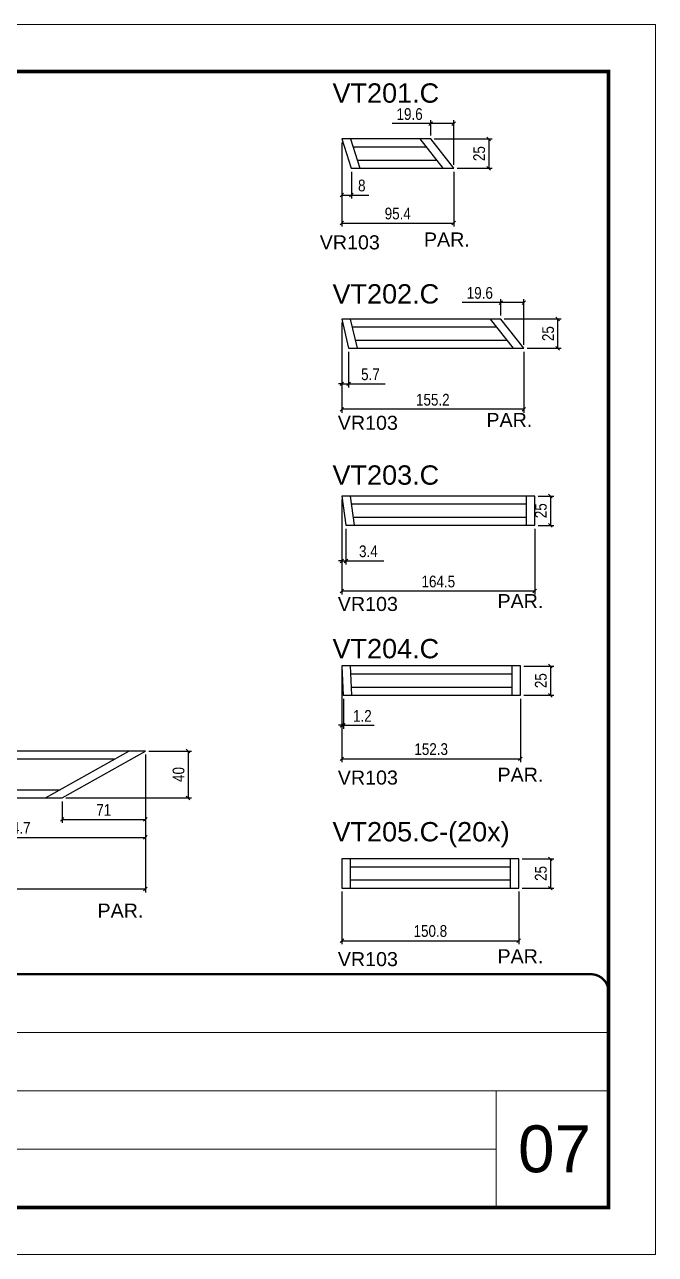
# Model space of a CAD drawing. Extents: x 3171 to 9452, y -2838 to 6252.
# Drawn here: x 7302 to 7840, y 4054 to 5104 of the extents above; entities that cross this region are included whole.
import ezdxf

# ---------------------------------------------------------------- set-up
doc = ezdxf.new("R2010")
doc.units = 0
doc.linetypes.add('CONTINUO', pattern=[0])
doc.linetypes.add('DASHED', pattern=[0.75, 0.5, -0.25])
for name, color, linetype in [('5', 5, 'Continuous'), ('NOMENCLATURA', 7, 'Continuous'), ('Painéis', 200, 'Continuous'), ('SARR_2.2x7', 40, 'Continuous')]:
    doc.layers.add(name, color=color, linetype=linetype)
for name, color, linetype, lineweight in [('CARIMBO', 255, 'Continuous', 9), ('Escoras', 2, 'Continuous', 25), ('Folhas', 255, 'Continuous', 9), ('SARRAFO DE PRESSAO', 251, 'DASHED', 9)]:
    doc.layers.add(name, color=color, linetype=linetype, lineweight=lineweight)
doc.styles.add('ARIAL', font='arial.ttf')
doc.styles.add('COTA TECNICA-50', font='techl___.ttf', dxfattribs={"height": 10})
doc.styles.get("Standard").update_dxf_attribs({"font": 'arial.ttf'})
doc.dimstyles.new('COTA PAINEL-50', dxfattribs={"dimtxt": 10, "dimasz": 3, "dimexe": 3, "dimexo": 3, "dimgap": 3, "dimtad": 1, "dimdec": 1, "dimzin": 12, "dimdsep": 46, "dimtxsty": 'COTA TECNICA-50', "dimblk1": 'OBLIQUE', "dimblk2": 'OBLIQUE', "dimsah": 1, "dimcen": 0.9, "dimclrd": 4, "dimclre": 4, "dimclrt": 240, "dimadec": 1, "dimazin": 3, "dimtfac": 1, "dimtdec": 1, "dimtmove": 0, "dimatfit": 3, "dimfxl": 1, "dimtolj": 1, "dimtzin": 12, "dimarcsym": 0})

# ---------------------------------------------------------------- blocks, each defined once
blk = doc.blocks.new('9999999999')
at = {"color": 30, "linetype": 'CONTINUO'}
for p, q in [((98564.6, 34379.6), (99584, 34379.6)), ((98564.6, 34329.8), (99488, 34329.8)), ((99584, 34329.8), (99488, 34329.8)), ((99488, 34329.8), (99488, 34230.2)), ((98564.6, 34280), (99488, 34280))]:
    blk.add_line(p, q, dxfattribs=at)
at = {"color": 30, "linetype": 'CONTINUO', "const_width": 2}
blk.add_lwpolyline([(99584, 34230.2), (99584, 34414.4, 0.414214), (99569, 34429.4), (98229, 34429.4, 0.414214), (98214, 34414.4), (98214, 34245.2, 0.414214), (98229, 34230.2), (99584, 34230.2)], format="xyb", dxfattribs=at)
at = {"layer": 'Folhas'}
blk.add_lwpolyline([(98139, 34190.2), (99624, 34190.2), (99624, 35240.2), (98139, 35240.2)], close=True, dxfattribs=at)
at = {"layer": 'Folhas', "color": 30, "const_width": 3}
blk.add_lwpolyline([(98214, 34230.2), (99584, 34230.2), (99584, 35200.2), (98214, 35200.2)], close=True, dxfattribs=at)
blk = doc.blocks.new('_Oblique')
at = {"color": 0, "linetype": 'ByBlock', "lineweight": -2}
blk.add_line((-0.5, -0.5), (0.5, 0.5), dxfattribs=at)
blk = doc.blocks.new('*D29')
at = {"layer": 'Defpoints', "color": 0, "linetype": 'ByBlock', "transparency": 16777216}
for p in [(7404.6, 4483.5), (6935.9, 4443.5), (6935.9, 4365.7)]:
    blk.add_point(p, dxfattribs=at)
at = {"layer": 'Escoras', "color": 4, "linetype": 'ByBlock', "lineweight": -2, "transparency": 16777216}
for p, q in [((7404.6, 4480.5), (7404.6, 4362.7)), ((6935.9, 4440.5), (6935.9, 4362.7)), ((7404.6, 4365.7), (6935.9, 4365.7))]:
    blk.add_line(p, q, dxfattribs=at)
at = {"layer": 'Escoras', "color": 4, "linetype": 'ByBlock', "lineweight": -2, "transparency": 16777216, "xscale": 3, "yscale": 3, "zscale": 3, "rotation": 180}
blk.add_blockref('_Oblique', (6935.9, 4365.7), dxfattribs=at)
at = {"layer": 'Escoras', "color": 4, "linetype": 'ByBlock', "lineweight": -2, "transparency": 16777216, "xscale": 3, "yscale": 3, "zscale": 3}
blk.add_blockref('_Oblique', (7404.6, 4365.7), dxfattribs=at)
at = {"layer": 'Escoras', "color": 240, "linetype": 'ByBlock', "transparency": 16777216, "insert": (7170.3, 4373.9), "char_height": 10, "attachment_point": 5, "style": 'COTA TECNICA-50'}
blk.add_mtext('\\A1;468.7', dxfattribs=at)
blk = doc.blocks.new('*D30')
at = {"layer": 'Defpoints', "color": 0, "linetype": 'ByBlock', "transparency": 16777216}
for p in [(7404.6, 4483.5), (7179.9, 4443.5), (7404.6, 4409.8)]:
    blk.add_point(p, dxfattribs=at)
at = {"layer": 'Escoras', "color": 4, "linetype": 'ByBlock', "lineweight": -2, "transparency": 16777216}
for p, q in [((7404.6, 4480.5), (7404.6, 4406.8)), ((7179.9, 4440.5), (7179.9, 4406.8)), ((7179.9, 4409.8), (7404.6, 4409.8))]:
    blk.add_line(p, q, dxfattribs=at)
at = {"layer": 'Escoras', "color": 4, "linetype": 'ByBlock', "lineweight": -2, "transparency": 16777216, "xscale": 3, "yscale": 3, "zscale": 3, "rotation": 180}
blk.add_blockref('_Oblique', (7179.9, 4409.8), dxfattribs=at)
at = {"layer": 'Escoras', "color": 4, "linetype": 'ByBlock', "lineweight": -2, "transparency": 16777216, "xscale": 3, "yscale": 3, "zscale": 3}
blk.add_blockref('_Oblique', (7404.6, 4409.8), dxfattribs=at)
at = {"layer": 'Escoras', "color": 240, "linetype": 'ByBlock', "transparency": 16777216, "insert": (7292.3, 4417.9), "char_height": 10, "attachment_point": 5, "style": 'COTA TECNICA-50'}
blk.add_mtext('\\A1;224.7', dxfattribs=at)
blk = doc.blocks.new('*D31')
at = {"layer": 'Defpoints', "color": 0, "linetype": 'ByBlock', "transparency": 16777216}
for p in [(7404.6, 4483.5), (7333.6, 4443.5), (7404.6, 4425.2)]:
    blk.add_point(p, dxfattribs=at)
at = {"layer": 'Escoras', "color": 4, "linetype": 'ByBlock', "lineweight": -2, "transparency": 16777216}
for p, q in [((7404.6, 4480.5), (7404.6, 4422.2)), ((7333.6, 4440.5), (7333.6, 4422.2)), ((7333.6, 4425.2), (7404.6, 4425.2))]:
    blk.add_line(p, q, dxfattribs=at)
at = {"layer": 'Escoras', "color": 4, "linetype": 'ByBlock', "lineweight": -2, "transparency": 16777216, "xscale": 3, "yscale": 3, "zscale": 3, "rotation": 180}
blk.add_blockref('_Oblique', (7333.6, 4425.2), dxfattribs=at)
at = {"layer": 'Escoras', "color": 4, "linetype": 'ByBlock', "lineweight": -2, "transparency": 16777216, "xscale": 3, "yscale": 3, "zscale": 3}
blk.add_blockref('_Oblique', (7404.6, 4425.2), dxfattribs=at)
at = {"layer": 'Escoras', "color": 240, "linetype": 'ByBlock', "transparency": 16777216, "insert": (7369.1, 4433.2), "char_height": 10, "attachment_point": 5, "style": 'COTA TECNICA-50'}
blk.add_mtext('\\A1;71', dxfattribs=at)
blk = doc.blocks.new('*D32')
at = {"layer": 'Defpoints', "color": 0, "linetype": 'ByBlock', "transparency": 16777216}
for p in [(7404.6, 4483.5), (7333.6, 4443.5), (7441, 4443.5)]:
    blk.add_point(p, dxfattribs=at)
at = {"layer": 'Escoras', "color": 4, "linetype": 'ByBlock', "lineweight": -2, "transparency": 16777216}
for p, q in [((7407.6, 4483.5), (7444, 4483.5)), ((7441, 4483.5), (7441, 4443.5)), ((7336.6, 4443.5), (7444, 4443.5))]:
    blk.add_line(p, q, dxfattribs=at)
at = {"layer": 'Escoras', "color": 4, "linetype": 'ByBlock', "lineweight": -2, "transparency": 16777216, "xscale": 3, "yscale": 3, "zscale": 3}
for p, rotation in [((7441, 4483.5), 90), ((7441, 4443.5), 270)]:
    blk.add_blockref('_Oblique', p, dxfattribs=dict(at, rotation=rotation))
at = {"layer": 'Escoras', "color": 240, "linetype": 'ByBlock', "transparency": 16777216, "insert": (7432.9, 4463.5), "char_height": 10, "attachment_point": 5, "rotation": 90, "style": 'COTA TECNICA-50'}
blk.add_mtext('\\A1;40', dxfattribs=at)
blk = doc.blocks.new('*D116')
at = {"layer": 'Defpoints', "color": 0, "linetype": 'ByBlock', "transparency": 16777216}
for p in [(7572.2, 5006.1), (7667.6, 4981.1), (7667.6, 4934.3)]:
    blk.add_point(p, dxfattribs=at)
at = {"layer": 'Escoras', "color": 4, "linetype": 'ByBlock', "lineweight": -2, "transparency": 16777216}
for p, q in [((7572.2, 5003.1), (7572.2, 4931.3)), ((7667.6, 4978.1), (7667.6, 4931.3)), ((7572.2, 4934.3), (7667.6, 4934.3))]:
    blk.add_line(p, q, dxfattribs=at)
at = {"layer": 'Escoras', "color": 4, "linetype": 'ByBlock', "lineweight": -2, "transparency": 16777216, "xscale": 3, "yscale": 3, "zscale": 3, "rotation": 180}
blk.add_blockref('_Oblique', (7572.2, 4934.3), dxfattribs=at)
at = {"layer": 'Escoras', "color": 4, "linetype": 'ByBlock', "lineweight": -2, "transparency": 16777216, "xscale": 3, "yscale": 3, "zscale": 3}
blk.add_blockref('_Oblique', (7667.6, 4934.3), dxfattribs=at)
at = {"layer": 'Escoras', "color": 240, "linetype": 'ByBlock', "transparency": 16777216, "insert": (7619.9, 4942.4), "char_height": 10, "attachment_point": 5, "style": 'COTA TECNICA-50'}
blk.add_mtext('\\A1;95.4', dxfattribs=at)
blk = doc.blocks.new('*D117')
at = {"layer": 'Defpoints', "color": 0, "linetype": 'ByBlock', "transparency": 16777216}
for p in [(7648, 5006.1), (7667.6, 4981.1), (7697.5, 4981.1)]:
    blk.add_point(p, dxfattribs=at)
at = {"layer": 'Escoras', "color": 4, "linetype": 'ByBlock', "lineweight": -2, "transparency": 16777216}
for p, q in [((7651, 5006.1), (7700.5, 5006.1)), ((7697.5, 5006.1), (7697.5, 4981.1)), ((7670.6, 4981.1), (7700.5, 4981.1))]:
    blk.add_line(p, q, dxfattribs=at)
at = {"layer": 'Escoras', "color": 4, "linetype": 'ByBlock', "lineweight": -2, "transparency": 16777216, "xscale": 3, "yscale": 3, "zscale": 3}
for p, rotation in [((7697.5, 5006.1), 90), ((7697.5, 4981.1), 270)]:
    blk.add_blockref('_Oblique', p, dxfattribs=dict(at, rotation=rotation))
at = {"layer": 'Escoras', "color": 240, "linetype": 'ByBlock', "transparency": 16777216, "insert": (7689.4, 4993.6), "char_height": 10, "attachment_point": 5, "rotation": 90, "style": 'COTA TECNICA-50'}
blk.add_mtext('\\A1;25', dxfattribs=at)
blk = doc.blocks.new('*D118')
at = {"layer": 'Defpoints', "color": 0, "linetype": 'ByBlock', "transparency": 16777216}
for p in [(7572.2, 5006.1), (7580.3, 4981.1), (7580.3, 4958.2)]:
    blk.add_point(p, dxfattribs=at)
at = {"layer": 'Escoras', "color": 4, "linetype": 'ByBlock', "lineweight": -2, "transparency": 16777216}
for p, q in [((7572.2, 5003.1), (7572.2, 4955.2)), ((7580.3, 4978.1), (7580.3, 4955.2)), ((7572.2, 4958.2), (7580.3, 4958.2)), ((7580.3, 4958.2), (7595.1, 4958.2))]:
    blk.add_line(p, q, dxfattribs=at)
at = {"layer": 'Escoras', "color": 4, "linetype": 'ByBlock', "lineweight": -2, "transparency": 16777216, "xscale": 3, "yscale": 3, "zscale": 3, "rotation": 180}
blk.add_blockref('_Oblique', (7572.2, 4958.2), dxfattribs=at)
at = {"layer": 'Escoras', "color": 4, "linetype": 'ByBlock', "lineweight": -2, "transparency": 16777216, "xscale": 3, "yscale": 3, "zscale": 3}
blk.add_blockref('_Oblique', (7580.3, 4958.2), dxfattribs=at)
at = {"layer": 'Escoras', "color": 240, "linetype": 'ByBlock', "transparency": 16777216, "insert": (7589.2, 4966.3), "char_height": 10, "attachment_point": 5, "style": 'COTA TECNICA-50'}
blk.add_mtext('\\A1;8', dxfattribs=at)
blk = doc.blocks.new('*D14')
at = {"layer": 'Defpoints', "color": 0, "linetype": 'ByBlock', "transparency": 16777216}
for p in [(7648, 5019.2), (7648, 5006.1), (7667.6, 4981.1)]:
    blk.add_point(p, dxfattribs=at)
at = {"layer": 'Escoras', "color": 4, "linetype": 'ByBlock', "lineweight": -2, "transparency": 16777216}
for p, q in [((7648, 5019.2), (7615.1, 5019.2)), ((7648, 5009.1), (7648, 5022.2)), ((7667.6, 5019.2), (7648, 5019.2)), ((7667.6, 4984.1), (7667.6, 5022.2))]:
    blk.add_line(p, q, dxfattribs=at)
at = {"layer": 'Escoras', "color": 4, "linetype": 'ByBlock', "lineweight": -2, "transparency": 16777216, "xscale": 3, "yscale": 3, "zscale": 3, "rotation": 180}
blk.add_blockref('_Oblique', (7648, 5019.2), dxfattribs=at)
at = {"layer": 'Escoras', "color": 4, "linetype": 'ByBlock', "lineweight": -2, "transparency": 16777216, "xscale": 3, "yscale": 3, "zscale": 3}
blk.add_blockref('_Oblique', (7667.6, 5019.2), dxfattribs=at)
at = {"layer": 'Escoras', "color": 240, "linetype": 'ByBlock', "transparency": 16777216, "insert": (7630, 5027.3), "char_height": 10, "attachment_point": 5, "style": 'COTA TECNICA-50'}
blk.add_mtext('\\A1;19.6', dxfattribs=at)
blk = doc.blocks.new('*D15')
at = {"layer": 'Defpoints', "color": 0, "linetype": 'ByBlock', "transparency": 16777216}
for p in [(7572.2, 4852.4), (7727.4, 4827.4), (7572.2, 4775.3)]:
    blk.add_point(p, dxfattribs=at)
at = {"layer": 'Escoras', "color": 4, "linetype": 'ByBlock', "lineweight": -2, "transparency": 16777216}
for p, q in [((7572.2, 4849.4), (7572.2, 4772.3)), ((7727.4, 4824.4), (7727.4, 4772.3)), ((7727.4, 4775.3), (7572.2, 4775.3))]:
    blk.add_line(p, q, dxfattribs=at)
at = {"layer": 'Escoras', "color": 4, "linetype": 'ByBlock', "lineweight": -2, "transparency": 16777216, "xscale": 3, "yscale": 3, "zscale": 3, "rotation": 180}
blk.add_blockref('_Oblique', (7572.2, 4775.3), dxfattribs=at)
at = {"layer": 'Escoras', "color": 4, "linetype": 'ByBlock', "lineweight": -2, "transparency": 16777216, "xscale": 3, "yscale": 3, "zscale": 3}
blk.add_blockref('_Oblique', (7727.4, 4775.3), dxfattribs=at)
at = {"layer": 'Escoras', "color": 240, "linetype": 'ByBlock', "transparency": 16777216, "insert": (7649.8, 4783.4), "char_height": 10, "attachment_point": 5, "style": 'COTA TECNICA-50'}
blk.add_mtext('\\A1;155.2', dxfattribs=at)
blk = doc.blocks.new('*D119')
at = {"layer": 'Defpoints', "color": 0, "linetype": 'ByBlock', "transparency": 16777216}
for p in [(7572.2, 4852.4), (7578, 4827.4), (7578, 4797)]:
    blk.add_point(p, dxfattribs=at)
at = {"layer": 'Escoras', "color": 4, "linetype": 'ByBlock', "lineweight": -2, "transparency": 16777216}
for p, q in [((7572.2, 4849.4), (7572.2, 4794)), ((7578, 4824.4), (7578, 4794)), ((7572.2, 4797), (7569.2, 4797)), ((7572.2, 4797), (7578, 4797)), ((7578, 4797), (7609.2, 4797))]:
    blk.add_line(p, q, dxfattribs=at)
at = {"layer": 'Escoras', "color": 4, "linetype": 'ByBlock', "lineweight": -2, "transparency": 16777216, "xscale": 3, "yscale": 3, "zscale": 3}
blk.add_blockref('_Oblique', (7572.2, 4797), dxfattribs=at)
at = {"layer": 'Escoras', "color": 4, "linetype": 'ByBlock', "lineweight": -2, "transparency": 16777216, "xscale": 3, "yscale": 3, "zscale": 3, "rotation": 180}
blk.add_blockref('_Oblique', (7578, 4797), dxfattribs=at)
at = {"layer": 'Escoras', "color": 240, "linetype": 'ByBlock', "transparency": 16777216, "insert": (7596.6, 4805.1), "char_height": 10, "attachment_point": 5, "style": 'COTA TECNICA-50'}
blk.add_mtext('\\A1;5.7', dxfattribs=at)
blk = doc.blocks.new('*D120')
at = {"layer": 'Defpoints', "color": 0, "linetype": 'ByBlock', "transparency": 16777216}
for p in [(7707.8, 4866.4), (7707.8, 4852.4), (7727.4, 4827.4)]:
    blk.add_point(p, dxfattribs=at)
at = {"layer": 'Escoras', "color": 4, "linetype": 'ByBlock', "lineweight": -2, "transparency": 16777216}
for p, q in [((7707.8, 4866.4), (7674.9, 4866.4)), ((7707.8, 4855.4), (7707.8, 4869.4)), ((7727.4, 4866.4), (7707.8, 4866.4)), ((7727.4, 4830.4), (7727.4, 4869.4))]:
    blk.add_line(p, q, dxfattribs=at)
at = {"layer": 'Escoras', "color": 4, "linetype": 'ByBlock', "lineweight": -2, "transparency": 16777216, "xscale": 3, "yscale": 3, "zscale": 3, "rotation": 180}
blk.add_blockref('_Oblique', (7707.8, 4866.4), dxfattribs=at)
at = {"layer": 'Escoras', "color": 4, "linetype": 'ByBlock', "lineweight": -2, "transparency": 16777216, "xscale": 3, "yscale": 3, "zscale": 3}
blk.add_blockref('_Oblique', (7727.4, 4866.4), dxfattribs=at)
at = {"layer": 'Escoras', "color": 240, "linetype": 'ByBlock', "transparency": 16777216, "insert": (7689.9, 4874.6), "char_height": 10, "attachment_point": 5, "style": 'COTA TECNICA-50'}
blk.add_mtext('\\A1;19.6', dxfattribs=at)
blk = doc.blocks.new('*D121')
at = {"layer": 'Defpoints', "color": 0, "linetype": 'ByBlock', "transparency": 16777216}
for p in [(7707.8, 4852.4), (7727.4, 4827.4), (7756.3, 4827.4)]:
    blk.add_point(p, dxfattribs=at)
at = {"layer": 'Escoras', "color": 4, "linetype": 'ByBlock', "lineweight": -2, "transparency": 16777216}
for p, q in [((7710.8, 4852.4), (7759.3, 4852.4)), ((7756.3, 4852.4), (7756.3, 4827.4)), ((7730.4, 4827.4), (7759.3, 4827.4))]:
    blk.add_line(p, q, dxfattribs=at)
at = {"layer": 'Escoras', "color": 4, "linetype": 'ByBlock', "lineweight": -2, "transparency": 16777216, "xscale": 3, "yscale": 3, "zscale": 3}
for p, rotation in [((7756.3, 4852.4), 90), ((7756.3, 4827.4), 270)]:
    blk.add_blockref('_Oblique', p, dxfattribs=dict(at, rotation=rotation))
at = {"layer": 'Escoras', "color": 240, "linetype": 'ByBlock', "transparency": 16777216, "insert": (7748.2, 4839.9), "char_height": 10, "attachment_point": 5, "rotation": 90, "style": 'COTA TECNICA-50'}
blk.add_mtext('\\A1;25', dxfattribs=at)
blk = doc.blocks.new('*D122')
at = {"layer": 'Defpoints', "color": 0, "linetype": 'ByBlock', "transparency": 16777216}
for p in [(7572.2, 4701.2), (7736.7, 4676.2), (7572.2, 4620.1)]:
    blk.add_point(p, dxfattribs=at)
at = {"layer": 'Escoras', "color": 4, "linetype": 'ByBlock', "lineweight": -2, "transparency": 16777216}
for p, q in [((7572.2, 4698.2), (7572.2, 4617.1)), ((7736.7, 4673.2), (7736.7, 4617.1)), ((7736.7, 4620.1), (7572.2, 4620.1))]:
    blk.add_line(p, q, dxfattribs=at)
at = {"layer": 'Escoras', "color": 4, "linetype": 'ByBlock', "lineweight": -2, "transparency": 16777216, "xscale": 3, "yscale": 3, "zscale": 3, "rotation": 180}
blk.add_blockref('_Oblique', (7572.2, 4620.1), dxfattribs=at)
at = {"layer": 'Escoras', "color": 4, "linetype": 'ByBlock', "lineweight": -2, "transparency": 16777216, "xscale": 3, "yscale": 3, "zscale": 3}
blk.add_blockref('_Oblique', (7736.7, 4620.1), dxfattribs=at)
at = {"layer": 'Escoras', "color": 240, "linetype": 'ByBlock', "transparency": 16777216, "insert": (7654.5, 4628.2), "char_height": 10, "attachment_point": 5, "style": 'COTA TECNICA-50'}
blk.add_mtext('\\A1;164.5', dxfattribs=at)
blk = doc.blocks.new('*D123')
at = {"layer": 'Defpoints', "color": 0, "linetype": 'ByBlock', "transparency": 16777216}
for p in [(7572.2, 4701.2), (7575.7, 4676.2), (7575.7, 4645.8)]:
    blk.add_point(p, dxfattribs=at)
at = {"layer": 'Escoras', "color": 4, "linetype": 'ByBlock', "lineweight": -2, "transparency": 16777216}
for p, q in [((7572.2, 4698.2), (7572.2, 4642.8)), ((7575.7, 4673.2), (7575.7, 4642.8)), ((7572.2, 4645.8), (7569.2, 4645.8)), ((7572.2, 4645.8), (7575.7, 4645.8)), ((7575.7, 4645.8), (7608, 4645.8))]:
    blk.add_line(p, q, dxfattribs=at)
at = {"layer": 'Escoras', "color": 4, "linetype": 'ByBlock', "lineweight": -2, "transparency": 16777216, "xscale": 3, "yscale": 3, "zscale": 3}
blk.add_blockref('_Oblique', (7572.2, 4645.8), dxfattribs=at)
at = {"layer": 'Escoras', "color": 4, "linetype": 'ByBlock', "lineweight": -2, "transparency": 16777216, "xscale": 3, "yscale": 3, "zscale": 3, "rotation": 180}
blk.add_blockref('_Oblique', (7575.7, 4645.8), dxfattribs=at)
at = {"layer": 'Escoras', "color": 240, "linetype": 'ByBlock', "transparency": 16777216, "insert": (7594.8, 4654), "char_height": 10, "attachment_point": 5, "style": 'COTA TECNICA-50'}
blk.add_mtext('\\A1;3.4', dxfattribs=at)
blk = doc.blocks.new('*D124')
at = {"layer": 'Defpoints', "color": 0, "linetype": 'ByBlock', "transparency": 16777216}
for p in [(7572.2, 4556.1), (7724.5, 4531.1), (7724.5, 4476.9)]:
    blk.add_point(p, dxfattribs=at)
at = {"layer": 'Escoras', "color": 4, "linetype": 'ByBlock', "lineweight": -2, "transparency": 16777216}
for p, q in [((7572.2, 4553.1), (7572.2, 4473.9)), ((7724.5, 4528.1), (7724.5, 4473.9)), ((7572.2, 4476.9), (7724.5, 4476.9))]:
    blk.add_line(p, q, dxfattribs=at)
at = {"layer": 'Escoras', "color": 4, "linetype": 'ByBlock', "lineweight": -2, "transparency": 16777216, "xscale": 3, "yscale": 3, "zscale": 3, "rotation": 180}
blk.add_blockref('_Oblique', (7572.2, 4476.9), dxfattribs=at)
at = {"layer": 'Escoras', "color": 4, "linetype": 'ByBlock', "lineweight": -2, "transparency": 16777216, "xscale": 3, "yscale": 3, "zscale": 3}
blk.add_blockref('_Oblique', (7724.5, 4476.9), dxfattribs=at)
at = {"layer": 'Escoras', "color": 240, "linetype": 'ByBlock', "transparency": 16777216, "insert": (7648.4, 4485.1), "char_height": 10, "attachment_point": 5, "style": 'COTA TECNICA-50'}
blk.add_mtext('\\A1;152.3', dxfattribs=at)
blk = doc.blocks.new('*D125')
at = {"layer": 'Defpoints', "color": 0, "linetype": 'ByBlock', "transparency": 16777216}
for p in [(7572.2, 4556.1), (7573.5, 4531.1), (7573.5, 4505.5)]:
    blk.add_point(p, dxfattribs=at)
at = {"layer": 'Escoras', "color": 4, "linetype": 'ByBlock', "lineweight": -2, "transparency": 16777216}
for p, q in [((7572.2, 4553.1), (7572.2, 4502.5)), ((7573.5, 4528.1), (7573.5, 4502.5)), ((7572.2, 4505.5), (7569.2, 4505.5)), ((7572.2, 4505.5), (7573.5, 4505.5)), ((7573.5, 4505.5), (7599.9, 4505.5))]:
    blk.add_line(p, q, dxfattribs=at)
at = {"layer": 'Escoras', "color": 4, "linetype": 'ByBlock', "lineweight": -2, "transparency": 16777216, "xscale": 3, "yscale": 3, "zscale": 3}
blk.add_blockref('_Oblique', (7572.2, 4505.5), dxfattribs=at)
at = {"layer": 'Escoras', "color": 4, "linetype": 'ByBlock', "lineweight": -2, "transparency": 16777216, "xscale": 3, "yscale": 3, "zscale": 3, "rotation": 180}
blk.add_blockref('_Oblique', (7573.5, 4505.5), dxfattribs=at)
at = {"layer": 'Escoras', "color": 240, "linetype": 'ByBlock', "transparency": 16777216, "insert": (7589.7, 4513.5), "char_height": 10, "attachment_point": 5, "style": 'COTA TECNICA-50'}
blk.add_mtext('\\A1;1.2', dxfattribs=at)
blk = doc.blocks.new('*D126')
at = {"layer": 'Defpoints', "color": 0, "linetype": 'ByBlock', "transparency": 16777216}
for p in [(7572.3, 4366.5), (7723.1, 4366.5), (7723.1, 4321.6)]:
    blk.add_point(p, dxfattribs=at)
at = {"layer": 'Escoras', "color": 4, "linetype": 'ByBlock', "lineweight": -2, "transparency": 16777216}
for p, q in [((7572.3, 4363.5), (7572.3, 4318.6)), ((7723.1, 4363.5), (7723.1, 4318.6)), ((7572.3, 4321.6), (7723.1, 4321.6))]:
    blk.add_line(p, q, dxfattribs=at)
at = {"layer": 'Escoras', "color": 4, "linetype": 'ByBlock', "lineweight": -2, "transparency": 16777216, "xscale": 3, "yscale": 3, "zscale": 3, "rotation": 180}
blk.add_blockref('_Oblique', (7572.3, 4321.6), dxfattribs=at)
at = {"layer": 'Escoras', "color": 4, "linetype": 'ByBlock', "lineweight": -2, "transparency": 16777216, "xscale": 3, "yscale": 3, "zscale": 3}
blk.add_blockref('_Oblique', (7723.1, 4321.6), dxfattribs=at)
at = {"layer": 'Escoras', "color": 240, "linetype": 'ByBlock', "transparency": 16777216, "insert": (7647.7, 4329.8), "char_height": 10, "attachment_point": 5, "style": 'COTA TECNICA-50'}
blk.add_mtext('\\A1;150.8', dxfattribs=at)
blk = doc.blocks.new('*D127')
at = {"layer": 'Defpoints', "color": 0, "linetype": 'ByBlock', "transparency": 16777216}
for p in [(7723.1, 4391.5), (7723.1, 4366.5), (7750.1, 4366.5)]:
    blk.add_point(p, dxfattribs=at)
at = {"layer": 'Escoras', "color": 4, "linetype": 'ByBlock', "lineweight": -2, "transparency": 16777216}
for p, q in [((7726.1, 4391.5), (7753.1, 4391.5)), ((7750.1, 4391.5), (7750.1, 4366.5)), ((7726.1, 4366.5), (7753.1, 4366.5))]:
    blk.add_line(p, q, dxfattribs=at)
at = {"layer": 'Escoras', "color": 4, "linetype": 'ByBlock', "lineweight": -2, "transparency": 16777216, "xscale": 3, "yscale": 3, "zscale": 3}
for p, rotation in [((7750.1, 4391.5), 90), ((7750.1, 4366.5), 270)]:
    blk.add_blockref('_Oblique', p, dxfattribs=dict(at, rotation=rotation))
at = {"layer": 'Escoras', "color": 240, "linetype": 'ByBlock', "transparency": 16777216, "insert": (7742, 4379), "char_height": 10, "attachment_point": 5, "rotation": 90, "style": 'COTA TECNICA-50'}
blk.add_mtext('\\A1;25', dxfattribs=at)
blk = doc.blocks.new('*D128')
at = {"layer": 'Defpoints', "color": 0, "linetype": 'ByBlock', "transparency": 16777216}
for p in [(7724.5, 4556.1), (7724.5, 4531.1), (7750.1, 4531.1)]:
    blk.add_point(p, dxfattribs=at)
at = {"layer": 'Escoras', "color": 4, "linetype": 'ByBlock', "lineweight": -2, "transparency": 16777216}
for p, q in [((7727.5, 4556.1), (7753.1, 4556.1)), ((7750.1, 4556.1), (7750.1, 4531.1)), ((7727.5, 4531.1), (7753.1, 4531.1))]:
    blk.add_line(p, q, dxfattribs=at)
at = {"layer": 'Escoras', "color": 4, "linetype": 'ByBlock', "lineweight": -2, "transparency": 16777216, "xscale": 3, "yscale": 3, "zscale": 3}
for p, rotation in [((7750.1, 4556.1), 90), ((7750.1, 4531.1), 270)]:
    blk.add_blockref('_Oblique', p, dxfattribs=dict(at, rotation=rotation))
at = {"layer": 'Escoras', "color": 240, "linetype": 'ByBlock', "transparency": 16777216, "insert": (7742, 4543.6), "char_height": 10, "attachment_point": 5, "rotation": 90, "style": 'COTA TECNICA-50'}
blk.add_mtext('\\A1;25', dxfattribs=at)
blk = doc.blocks.new('*D129')
at = {"layer": 'Defpoints', "color": 0, "linetype": 'ByBlock', "transparency": 16777216}
for p in [(7736.7, 4701.2), (7736.7, 4676.2), (7750.1, 4676.2)]:
    blk.add_point(p, dxfattribs=at)
at = {"layer": 'Escoras', "color": 4, "linetype": 'ByBlock', "lineweight": -2, "transparency": 16777216}
for p, q in [((7739.7, 4701.2), (7753.1, 4701.2)), ((7750.1, 4701.2), (7750.1, 4676.2)), ((7739.7, 4676.2), (7753.1, 4676.2))]:
    blk.add_line(p, q, dxfattribs=at)
at = {"layer": 'Escoras', "color": 4, "linetype": 'ByBlock', "lineweight": -2, "transparency": 16777216, "xscale": 3, "yscale": 3, "zscale": 3}
for p, rotation in [((7750.1, 4701.2), 90), ((7750.1, 4676.2), 270)]:
    blk.add_blockref('_Oblique', p, dxfattribs=dict(at, rotation=rotation))
at = {"layer": 'Escoras', "color": 240, "linetype": 'ByBlock', "transparency": 16777216, "insert": (7742, 4688.7), "char_height": 10, "attachment_point": 5, "rotation": 90, "style": 'COTA TECNICA-50'}
blk.add_mtext('\\A1;25', dxfattribs=at)

msp = doc.modelspace()

# ---------------------------------------------------------------- linework, layer by layer
at = {"layer": 'Painéis', "linetype": 'Continuous'}
for points in [[(7572.25, 5006.13), (7580.27, 4981.13), (7667.61, 4981.13), (7648, 5006.13), (7572.25, 5006.13)], [(7572.25, 4852.38), (7577.96, 4827.38), (7725.08, 4827.38), (7727.44, 4827.38), (7707.82, 4852.38), (7572.25, 4852.38)], [(7572.25, 4701.24), (7575.67, 4676.24), (7736.72, 4676.24), (7736.73, 4701.24), (7572.25, 4701.24)], [(7572.25, 4556.15), (7573.46, 4531.15), (7724.52, 4531.15), (7724.52, 4556.15), (7572.25, 4556.15)], [(7179.93, 4443.51), (7333.59, 4443.51), (7404.63, 4483.51), (7179.93, 4483.51), (7179.93, 4443.51)], [(7572.25, 4391.51), (7572.28, 4366.51), (7723.08, 4366.51), (7723.08, 4391.51), (7572.25, 4391.51)]]:
    msp.add_lwpolyline(points, dxfattribs=at)
at = {"layer": 'SARR_2.2x7', "linetype": 'Continuous'}
for p, q in [((7579.6, 5006.13), (7587.62, 4981.13)), ((7644.6, 4999.13), (7581.84, 4999.13)), ((7658.72, 4981.13), (7639.1, 5006.13)), ((7585.38, 4988.13), (7653.22, 4988.13)), ((7579.43, 4852.38), (7585.15, 4827.38)), ((7718.54, 4827.38), (7698.93, 4852.38)), ((7704.42, 4845.38), (7581.03, 4845.38)), ((7583.54, 4834.38), (7713.05, 4834.38)), ((7579.31, 4701.24), (7582.73, 4676.24)), ((7729.73, 4694.24), (7580.27, 4694.24)), ((7729.72, 4676.24), (7729.73, 4701.24)), ((7581.78, 4683.24), (7729.72, 4683.24)), ((7579.25, 4556.15), (7580.46, 4531.15)), ((7717.52, 4549.15), (7579.59, 4549.15)), ((7717.52, 4531.15), (7717.52, 4556.15)), ((7580.12, 4538.15), (7717.52, 4538.15)), ((7319.32, 4443.51), (7390.37, 4483.51)), ((7377.93, 4476.51), (7179.93, 4476.51)), ((7179.93, 4450.51), (7331.75, 4450.51)), ((7579.25, 4391.51), (7579.28, 4366.51)), ((7716.08, 4366.51), (7716.08, 4391.51)), ((7716.08, 4384.51), (7579.25, 4384.51)), ((7579.27, 4373.51), (7716.08, 4373.51))]:
    msp.add_line(p, q, dxfattribs=at)

# ---------------------------------------------------------------- block references
at = {"layer": 'SARRAFO DE PRESSAO', "color": 6, "linetype": 'ByBlock'}
msp.add_blockref('9999999999', (-91784.29, -30136.46), dxfattribs=at)

# ---------------------------------------------------------------- texts
at = {"layer": '5', "linetype": 'Continuous'}
for s, p in [('PAR.', (7642.23, 4914.26)), ('VR103', (7553.34, 4911.85)), ('VR103', (7568.76, 4757.77)), ('PAR.', (7695.54, 4760.19)), ('VR103', (7568.76, 4603.1)), ('PAR.', (7704.99, 4605.51)), ('VR103', (7568.76, 4454.89)), ('PAR.', (7704.99, 4457.31)), ('PAR.', (7363.75, 4341.26)), ('VR103', (7568.76, 4299.87)), ('PAR.', (7704.99, 4302.29))]:
    msp.add_text(s, height=12, rotation=359.99996, dxfattribs=at).set_placement(p)
at = {"layer": 'CARIMBO', "style": 'ARIAL'}
msp.add_text('07', height=40, dxfattribs=at).set_placement((7722.55, 4123.89))
at = {"layer": 'NOMENCLATURA', "linetype": 'Continuous'}
for s, p in [('VT201.C', (7564.25, 5037.07)), ('VT202.C', (7564.25, 4865.59)), ('VT203.C', (7564.25, 4710.91)), ('VT204.C', (7564.25, 4562.71)), ('VT205.C-(20x)', (7564.25, 4406.38))]:
    msp.add_text(s, height=16.5, dxfattribs=at).set_placement(p)

# ---------------------------------------------------------------- dimensions: what is measured, and where the dimension line sits
at = {"layer": 'Escoras', "linetype": 'ByBlock'}
for base, p1, p2, picture, middle in [((7648, 5019.21), (7667.61, 4981.13), (7648, 5006.13), '*D14', (7630.03, 5027.34)), ((7667.61, 4934.29), (7572.25, 5006.13), (7667.61, 4981.13), '*D116', (7619.93, 4942.42)), ((7580.27, 4958.21), (7572.25, 5006.13), (7580.27, 4981.13), '*D118', (7589.18, 4966.3)), ((7707.82, 4866.42), (7727.44, 4827.38), (7707.82, 4852.38), '*D120', (7689.85, 4874.56)), ((7577.96, 4797.02), (7572.25, 4852.38), (7577.96, 4827.38), '*D119', (7596.57, 4805.13)), ((7572.25, 4775.31), (7727.44, 4827.38), (7572.25, 4852.38), '*D15', (7649.84, 4783.42)), ((7575.67, 4645.82), (7572.25, 4701.24), (7575.67, 4676.24), '*D123', (7594.84, 4654.04)), ((7572.25, 4620.07), (7736.72, 4676.24), (7572.25, 4701.24), '*D122', (7654.48, 4628.18)), ((7573.46, 4505.48), (7572.25, 4556.15), (7573.46, 4531.15), '*D125', (7589.68, 4513.54)), ((7724.52, 4476.89), (7572.25, 4556.15), (7724.52, 4531.15), '*D124', (7648.38, 4485.11)), ((6935.93, 4365.75), (7404.63, 4483.51), (6935.93, 4443.51), '*D29', (7170.28, 4373.87)), ((7404.63, 4409.84), (7179.93, 4443.51), (7404.63, 4483.51), '*D30', (7292.28, 4417.92)), ((7404.63, 4425.16), (7333.59, 4443.51), (7404.63, 4483.51), '*D31', (7369.11, 4433.24)), ((7723.08, 4321.64), (7572.28, 4366.51), (7723.08, 4366.51), '*D126', (7647.68, 4329.77))]:
    dim = msp.add_linear_dim(base=base, p1=p1, p2=p2, dimstyle='COTA PAINEL-50', override={"dimarcsym": 1}, dxfattribs=at)
    dim.commit()
    dim.dimension.update_dxf_attribs({"geometry": picture, "text_midpoint": middle})
for base, p1, p2, picture, middle in [((7697.51, 4981.13), (7648, 5006.13), (7667.61, 4981.13), '*D117', (7689.4, 4993.63)), ((7756.32, 4827.38), (7707.82, 4852.38), (7727.44, 4827.38), '*D121', (7748.21, 4839.88)), ((7750.14, 4676.24), (7736.73, 4701.24), (7736.72, 4676.24), '*D129', (7742.03, 4688.74)), ((7750.14, 4531.15), (7724.52, 4556.15), (7724.52, 4531.15), '*D128', (7742.03, 4543.65)), ((7441.02, 4443.51), (7404.63, 4483.51), (7333.59, 4443.51), '*D32', (7432.92, 4463.51)), ((7750.14, 4366.51), (7723.08, 4391.51), (7723.08, 4366.51), '*D127', (7742.03, 4379.01))]:
    dim = msp.add_linear_dim(base=base, p1=p1, p2=p2, angle=90, dimstyle='COTA PAINEL-50', override={"dimarcsym": 1}, dxfattribs=at)
    dim.commit()
    dim.dimension.update_dxf_attribs({"geometry": picture, "text_midpoint": middle})

doc.saveas('drawing.dxf')
